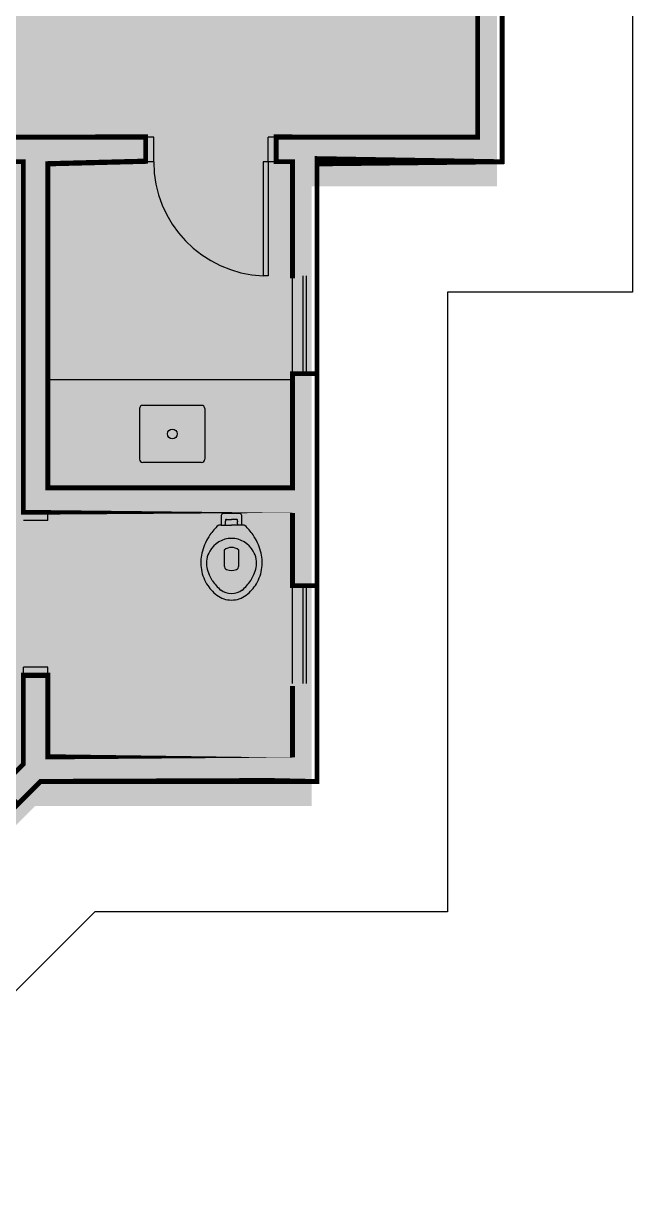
# Model space of a CAD drawing. Header units: metres. Extents: x -331 to 2982, y 362 to 2539.
# Drawn here: x 763.23 to 766.97, y 960.79 to 967.94 of the extents above; entities that cross this region are included whole.
import ezdxf

# ---------------------------------------------------------------- set-up
doc = ezdxf.new("R2010")
doc.units = ezdxf.units.M
doc.layers.get('0').update_dxf_attribs({"color": 251})
doc.layers.add('72_EGR_BASE_PRIMITIVE', color=7, linetype='Continuous')
doc.layers.add('Pis', color=251, linetype='Continuous')
doc.layers.add('_salas', color=251, linetype='Continuous', plot=False)

msp = doc.modelspace()

# ---------------------------------------------------------------- hatches: boundary and pattern name
at = {"layer": '_salas', "transparency": 33554559}
h = msp.add_hatch(color=256, dxfattribs=at)
h.dxf.hatch_style = 1
h.paths.add_polyline_path([(754.6557847317633, 966.027428025678), (753.5793437221043, 964.9509870160172), (746.0463909884272, 964.9509870160163), (746.0463909884245, 957.9509870160199), (757.1463909884249, 957.9509870160199), (757.1463909884249, 959.0856127069336), (760.9463909884223, 959.0856127069336), (760.946390988425, 960.7795466897622), (763.3075831233416, 963.1407388246743), (765.0015171061602, 963.1407388246761), (765.0015171061611, 966.9407388246753), (766.136142797074, 966.9407388246772), (766.1361427970694, 978.0412129599761), (759.136142797074, 978.0412129599697), (759.136142797074, 970.5077860909922), (758.059701787415, 969.4313450813323), (756.580499025991, 969.4313450813314), (754.6557847317697, 967.4783465158488)])

# ---------------------------------------------------------------- linework, layer by layer
at = {"lineweight": 0}
msp.add_lwpolyline([(746.0788117807344, 958.10098701602), (746.0788117807372, 965.1009870160163), (753.6117645144143, 965.1009870160173), (754.6882055240733, 966.1774280256781), (754.6882055240796, 967.6283465158489), (756.612919818301, 969.5813450813315), (758.0921225797249, 969.5813450813324), (759.1685635893839, 970.6577860909923), (759.1685635893839, 978.1912129599698), (766.1685635893793, 978.1912129599762), (766.1685635893839, 967.0907388246773), (765.0339378984711, 967.0907388246754), (765.0339378984702, 963.2907388246762), (763.3400039156516, 963.2907388246743), (760.978811780735, 960.9295466897623), (760.9788117807323, 959.2356127069337), (757.1788117807348, 959.2356127069337), (757.1788117807348, 958.10098701602)], close=True, dxfattribs=at)
at = {"layer": '72_EGR_BASE_PRIMITIVE', "color": 251, "linetype": 'Continuous', "lineweight": -3, "true_color": 0x5f5f5f}
msp.add_lwpolyline([(766.9685668945312, 978.9912109375), (766.9685668945312, 966.2907104492188), (765.8339233398438, 966.2907104492188)], dxfattribs=at)
at = {"layer": 'Pis'}
for p, q in [((763.9839378984736, 967.090738824678), (763.9839378984718, 967.2407388246777)), ((764.0339378984738, 967.2407388246768), (763.9839378984718, 967.2407388246777)), ((764.0339378984747, 967.090738824678), (764.0339378984738, 967.2407388246768)), ((764.7339378984736, 967.090738824679), (764.7339378984727, 967.2407388246777)), ((764.7839378984729, 967.2407388246777), (764.7339378984727, 967.2407388246777)), ((764.7839378984747, 967.090738824679), (764.7839378984729, 967.2407388246777)), ((764.0339378984747, 967.090738824678), (763.9839378984736, 967.090738824678)), ((764.7039378984739, 967.090738824679), (764.7039378984721, 966.3907388246791)), ((764.7339378984736, 967.090738824679), (764.7039378984739, 967.090738824679)), ((764.7339378984736, 967.090738824679), (764.7339378984727, 966.3907388246791)), ((764.7839378984747, 967.090738824679), (764.7339378984736, 967.090738824679)), ((764.7339378984727, 966.3907388246791), (764.7039378984739, 966.39073882468)), ((764.8839378984751, 965.7907388246797), (764.8839378984742, 966.3907388246782)), ((764.948937898472, 965.7907388246779), (764.948937898472, 966.39073882468)), ((764.9689378984742, 965.7907388246779), (764.9689378984742, 966.39073882468)), ((765.0339378984729, 965.7907388246797), (765.033937898472, 966.3907388246791)), ((765.8339378984749, 966.2907388246779), (765.833937898474, 962.4907388246786)), ((764.8839378984751, 965.7526083945229), (763.3839378984769, 965.7526083945229)), ((763.9466967118242, 965.5766736096009), (763.9466967118242, 965.2666736096007)), ((764.3266967118243, 965.5966736096009), (763.9666967118242, 965.5966736096009)), ((764.3466967118243, 965.5766736096009), (764.3466967118243, 965.2666736096007)), ((764.3266967118243, 965.2466736096007), (763.9666967118242, 965.2466736096007)), ((763.3839378984742, 964.8907388246819), (763.2339378984736, 964.8907388246773)), ((763.3839378984742, 964.8907388246819), (763.3839378984751, 964.9407388246793)), ((764.4472996012885, 964.9207493958083), (764.4472996012885, 964.8627493958084)), ((764.5097996012885, 964.9327493958083), (764.4582996012884, 964.9327493958083)), ((764.4782996012884, 964.8977493958082), (764.5097996012885, 964.8977493958082)), ((764.5612996012885, 964.9327493958083), (764.5097996012885, 964.9327493958083)), ((764.5412996012885, 964.8977493958082), (764.5097996012885, 964.8977493958082)), ((764.5722996012885, 964.8627493958084), (764.5722996012885, 964.9207493958083)), ((764.4404999016947, 964.8627493958084), (764.4353091615671, 964.8627493958084)), ((764.4472996012885, 964.8627493958084), (764.4404999016947, 964.8627493958084)), ((764.4472996012885, 964.8627493958084), (764.5097996012885, 964.8627493958084)), ((764.4737996012884, 964.8707493958082), (764.4737996012884, 964.8817493958081)), ((764.5722996012885, 964.8627493958084), (764.5097996012885, 964.8627493958084)), ((764.5457996012885, 964.8707493958082), (764.5457996012885, 964.8817493958081)), ((764.5790993008823, 964.8627493958084), (764.5722996012885, 964.8627493958084)), ((764.5842900410098, 964.8627493958084), (764.5790993008823, 964.8627493958084)), ((764.4652996012885, 964.7087493958084), (764.4652996012885, 964.6127493958084)), ((764.5542996012884, 964.6127493958084), (764.5542996012884, 964.7087493958084)), ((764.3913390551158, 964.5237569083488), (764.3733824901876, 964.5591093343173)), ((764.6282601474611, 964.5237569083488), (764.6462167123893, 964.5591093343173)), ((764.8839378984742, 963.89073882468), (764.8839378984742, 964.4907388246795)), ((764.9489378984729, 963.8907388246782), (764.948937898472, 964.4907388246804)), ((764.9689378984733, 963.8907388246782), (764.9689378984742, 964.4907388246804)), ((765.0339378984738, 963.8907388246782), (765.033937898472, 964.4907388246795)), ((763.3839378984869, 963.9907388246822), (763.2339378984891, 963.9907388246777)), ((763.23393789849, 963.9407388246775), (763.2339378984891, 963.9907388246777)), ((763.3839378984887, 963.9407388246802), (763.3839378984869, 963.9907388246822)), ((763.3839378984887, 963.9407388246802), (763.2339378984882, 963.9407388246793)), ((761.7788117807343, 960.598175839865), (763.6713747655506, 962.4907388246777)), ((765.833937898474, 962.4907388246786), (763.6713747655506, 962.4907388246777))]:
    msp.add_line(p, q, dxfattribs=at)
at = {"layer": 'Pis', "const_width": 0.03}
for points in [[(746.0788117807344, 958.1009870160201), (746.0788117807372, 965.1009870160165), (753.6117645144143, 965.1009870160174), (754.6882055240733, 966.1774280256782), (754.6882055240796, 967.628346515849), (756.612919818301, 969.5813450813316), (758.0921225797249, 969.5813450813325), (759.1685635893839, 970.6577860909924), (759.1685635893839, 978.1912129599698), (766.1685635893793, 978.1912129599762), (766.1685635893839, 967.0907388246774), (765.0339378984711, 967.0907388246756), (765.0339378984702, 963.2907388246763), (763.3400039156516, 963.2907388246745), (760.978811780735, 960.9295466897624), (760.9788117807323, 959.2356127069338), (757.1788117807348, 959.2356127069338), (757.1788117807348, 958.1009870160201)], [(766.168563589383, 971.6577860909958), (766.018563589387, 971.6577860909977), (766.0185635893906, 967.2407388246795), (764.7839378984729, 967.2407388246777), (764.7839378984747, 967.090738824679), (764.8839378984751, 967.090738824679), (764.8839378984742, 966.3907388246782), (765.033937898472, 966.3907388246791), (765.0339378984738, 967.090738824679), (766.1685635893866, 967.0907388246808)], [(763.9839378984718, 967.2407388246777), (760.4948608707521, 967.2407388246722), (759.9475654978421, 967.788034197584), (759.8414994806651, 967.6819681804079), (760.3887948535732, 967.1346728074943), (760.3887948535742, 966.9907388246731), (760.5387948535747, 966.9907388246731), (760.5387948535747, 967.0907388246717), (763.2339378984736, 967.090738824678), (763.2339378984746, 964.9407388246775), (764.8839378984751, 964.9407388246793), (764.8839378984742, 964.4907388246795), (765.033937898472, 964.4907388246795), (765.0339378984729, 965.7907388246797), (764.8839378984751, 965.7907388246797), (764.8839378984751, 965.090738824679), (763.3839378984769, 965.090738824679), (763.3839378984715, 967.090738824678), (763.9839378984736, 967.0907388246753)], [(765.0339378984738, 963.8907388246782), (764.8839378984742, 963.89073882468), (764.8839378984751, 963.4407388246793), (763.3839378984742, 963.4407388246775), (763.3839378984887, 963.9407388246802), (763.2339378984882, 963.9407388246793), (763.2339378984736, 963.3968048418567), (763.0944204377504, 963.2572873811325), (763.2004864549292, 963.1512213639537), (763.3400039156543, 963.2907388246779), (765.0339378984729, 963.2907388246797)]]:
    msp.add_lwpolyline(points, close=True, dxfattribs=at)
at = {"layer": 'Pis'}
msp.add_circle((764.1466967118242, 965.4216736096009), 0.03, dxfattribs=at)
for centre, radius, start, end in [((764.7339378984736, 967.0907388246799), 0.7006425622239807, 180.0000000002084, 267.5459683254438), ((763.9666967118242, 965.5766736096009), 0.02, 90, 180), ((764.3266967118243, 965.5766736096009), 0.02, 0, 90), ((763.9666967118242, 965.2666736096007), 0.02, 180, 270), ((764.3266967118243, 965.2666736096007), 0.02, 270, 0), ((764.4590542903018, 964.9210159308793), 0.01175771043809134, 93.68015882625886, 181.2989470177394), ((764.4851084248178, 964.890146454632), 0.01307062595957356, 160.6124981164493, 199.658160377424), ((764.4782472671916, 964.8922092700795), 0.005923065158731051, 133.9360119228525, 157.4016464150529), ((764.4619386736722, 964.8809091639043), 0.01189065151998401, 4.05208212684048, 24.02040480769747), ((764.4780621701204, 964.8910929737283), 0.006660655257963114, 87.95715496127598, 126.1022888078147), ((764.5415370324565, 964.8910929737281), 0.006660655258204784, 53.89771119223228, 92.0428450382156), ((764.5413519353851, 964.89220927008), 0.005923065158646362, 22.59835358239568, 46.06398807403797), ((764.5576605289048, 964.8809091639041), 0.01189065152008987, 155.9795951917715, 175.9479178723631), ((764.5344907777592, 964.8901464546318), 0.01307062595960118, 340.3418396232209, 19.38750188414398), ((764.5605449122752, 964.9210159308793), 0.01175771043809118, 358.7010529822606, 86.31984117374112), ((764.6419825483083, 964.6214397931592), 0.3204150456967369, 131.9479104648264, 145.5380661265722), ((764.4350094770309, 964.8526006462416), 0.01015317332599532, 88.30859252005834, 135.2439126766844), ((764.4654839985078, 964.8710419489366), 0.00832074737863428, 274.7180163895042, 357.9850950629747), ((764.5541152040691, 964.8710419489366), 0.008320747378689675, 182.0149049368039, 265.2819836100381), ((764.584589725546, 964.8526006462416), 0.01015317332599532, 44.75608732331556, 91.69140747994169), ((764.3776166542686, 964.6214397931592), 0.320415045696737, 34.46193387342777, 48.05208953517361), ((764.6551996012884, 964.6145653958083), 0.3352073654560732, 145.8476197902075, 164.7475197542449), ((764.5104699467779, 964.6263568814129), 0.1543939696503947, 90.2487667628508, 150.344129589626), ((764.509129255799, 964.6263568814129), 0.1543939696503947, 29.65587041037399, 89.7512332371492), ((764.3643996012886, 964.6145653958083), 0.335207365456073, 15.25248024575512, 34.15238020979248), ((764.564740077479, 964.632588205332), 0.2432773275438598, 163.2378071543968, 187.045267007534), ((764.5021982499372, 964.6291858822947), 0.1458151578266436, 149.7019394411301, 190.4455695455461), ((764.5097996012885, 964.6569918200507), 0.06825757575757602, 49.31179748816658, 130.6882025118334), ((764.5174009526397, 964.6291858822947), 0.1458151578266433, 349.5544304544411, 30.29806055886988), ((764.454859125098, 964.632588205332), 0.2432773275438596, 352.954732992466, 16.76219284560326), ((764.5697162679551, 964.6307510624749), 0.2480025543159215, 186.4830215220778, 211.0730449228234), ((764.5129746827217, 964.6300124251243), 0.156567009623433, 190.0280393896657, 206.9273693196479), ((764.4894246012884, 964.6123743958083), 0.02412791433174442, 179.1094637466367, 246.4895987985978), ((764.5301746012885, 964.6123743958083), 0.02412791433174442, 293.5104012014023, 0.8905362533633385), ((764.5066245198552, 964.6300124251243), 0.1565670096234335, 333.0726374833959, 349.9719606103343), ((764.4498829346219, 964.6307510624749), 0.2480025543159212, 328.9269550771767, 353.5169784779222), ((764.5097996012885, 964.6693175776263), 0.08456818181818218, 249.2222843690519, 290.7777156309481), ((764.5854482499371, 964.6435517606731), 0.2680990709266696, 211.6808876267814, 231.8397117810063), ((764.5854482499371, 964.6435517606731), 0.2280990709266696, 211.6808876267814, 231.8397117810063), ((764.5094662679551, 964.5517493958082), 0.109000372855611, 233.0019240903232, 270.1281782638341), ((764.5101329346219, 964.5517493958082), 0.1090003728556102, 269.8718217361659, 306.9980759096769), ((764.4341509526398, 964.6435517606731), 0.2280990709266702, 308.1602882189936, 328.3191123732186), ((764.4341509526398, 964.6435517606731), 0.2680990709266702, 308.1602882189936, 328.3191123732186), ((764.5094662679551, 964.5517493958082), 0.149000372855611, 233.0019240903232, 270.1281782638341), ((764.5101329346219, 964.5517493958082), 0.1490003728556102, 269.8718217361659, 306.9980759096769)]:
    msp.add_arc(centre, radius, start, end, dxfattribs=at)

doc.saveas('drawing.dxf')
